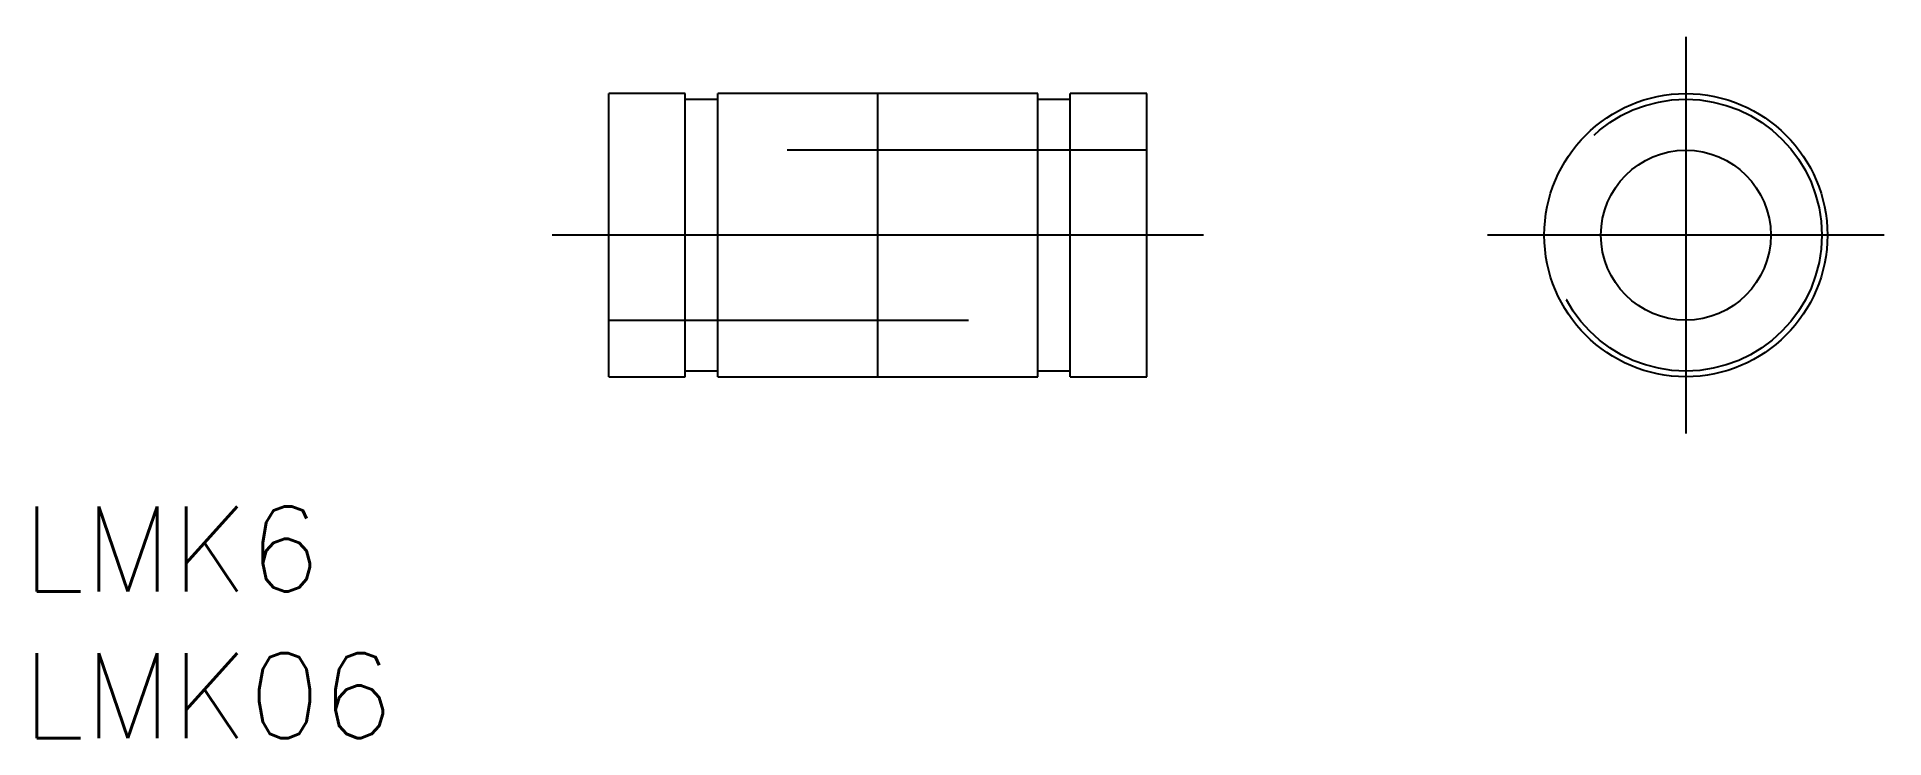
# Model space of a CAD drawing. Extents: x -20.2 to 45, y -17.8 to 7.
import ezdxf

# ---------------------------------------------------------------- set-up
doc = ezdxf.new("R2010")
doc.units = 0
doc.linetypes.add('CENTER', pattern=[50.8, 31.75, -6.35, 6.35, -6.35])
doc.linetypes.add('DASHED', pattern=[19.05, 12.7, -6.35])
doc.layers.get('0').update_dxf_attribs({"linetype": 'CONTINUOUS'})
doc.layers.add('CENTER', color=1, linetype='CENTER')
doc.styles.get("Standard").update_dxf_attribs({"font": 'txt.shx', "height": 3, "bigfont": 'bigfont.shx'})

msp = doc.modelspace()

# ---------------------------------------------------------------- linework, layer by layer
at = {"color": 7, "linetype": 'CONTINUOUS'}
for p, q in [((0, -5), (0, 5)), ((2.7, 5), (0, 5)), ((2.7, -5), (2.7, 5)), ((2.7, 4.8), (3.85, 4.8)), ((3.85, -5), (3.85, 5)), ((15.15, 5), (3.85, 5)), ((9.5, -5), (9.5, 5)), ((15.15, -5), (15.15, 5)), ((15.15, 4.8), (16.3, 4.8)), ((19, 5), (16.3, 5)), ((16.3, -5), (16.3, 5)), ((19, -5), (19, 5)), ((0, -5), (2.7, -5)), ((3.85, -4.8), (2.7, -4.8)), ((3.85, -5), (15.15, -5)), ((16.3, -4.8), (15.15, -4.8)), ((16.3, -5), (19, -5))]:
    msp.add_line(p, q, dxfattribs=at)
at = {"color": 3, "linetype": 'DASHED'}
for p, q in [((19, 3), (0, 3)), ((0, -3), (19, -3))]:
    msp.add_line(p, q, dxfattribs=at)
at = {"color": 7, "linetype": 'CONTINUOUS'}
for radius in [5, 3]:
    msp.add_circle((38.039, 0), radius, dxfattribs=at)
at = {"color": 3, "linetype": 'DASHED'}
msp.add_circle((38.039, 0), 4.8, dxfattribs=at)
at = {"layer": 'CENTER', "color": 1, "linetype": 'CENTER'}
for p, q in [((38.039, 7), (38.039, -7)), ((21, 0), (-2, 0)), ((45.039, 0), (31.039, 0))]:
    msp.add_line(p, q, dxfattribs=at)

# ---------------------------------------------------------------- texts
at = {"color": 7, "linetype": 'CONTINUOUS'}
for s, p in [('LMK6', (-20.709, -12.58)), ('LMK06', (-20.709, -17.759))]:
    msp.add_text(s, height=3, dxfattribs=at).set_placement(p)

doc.saveas('drawing.dxf')
